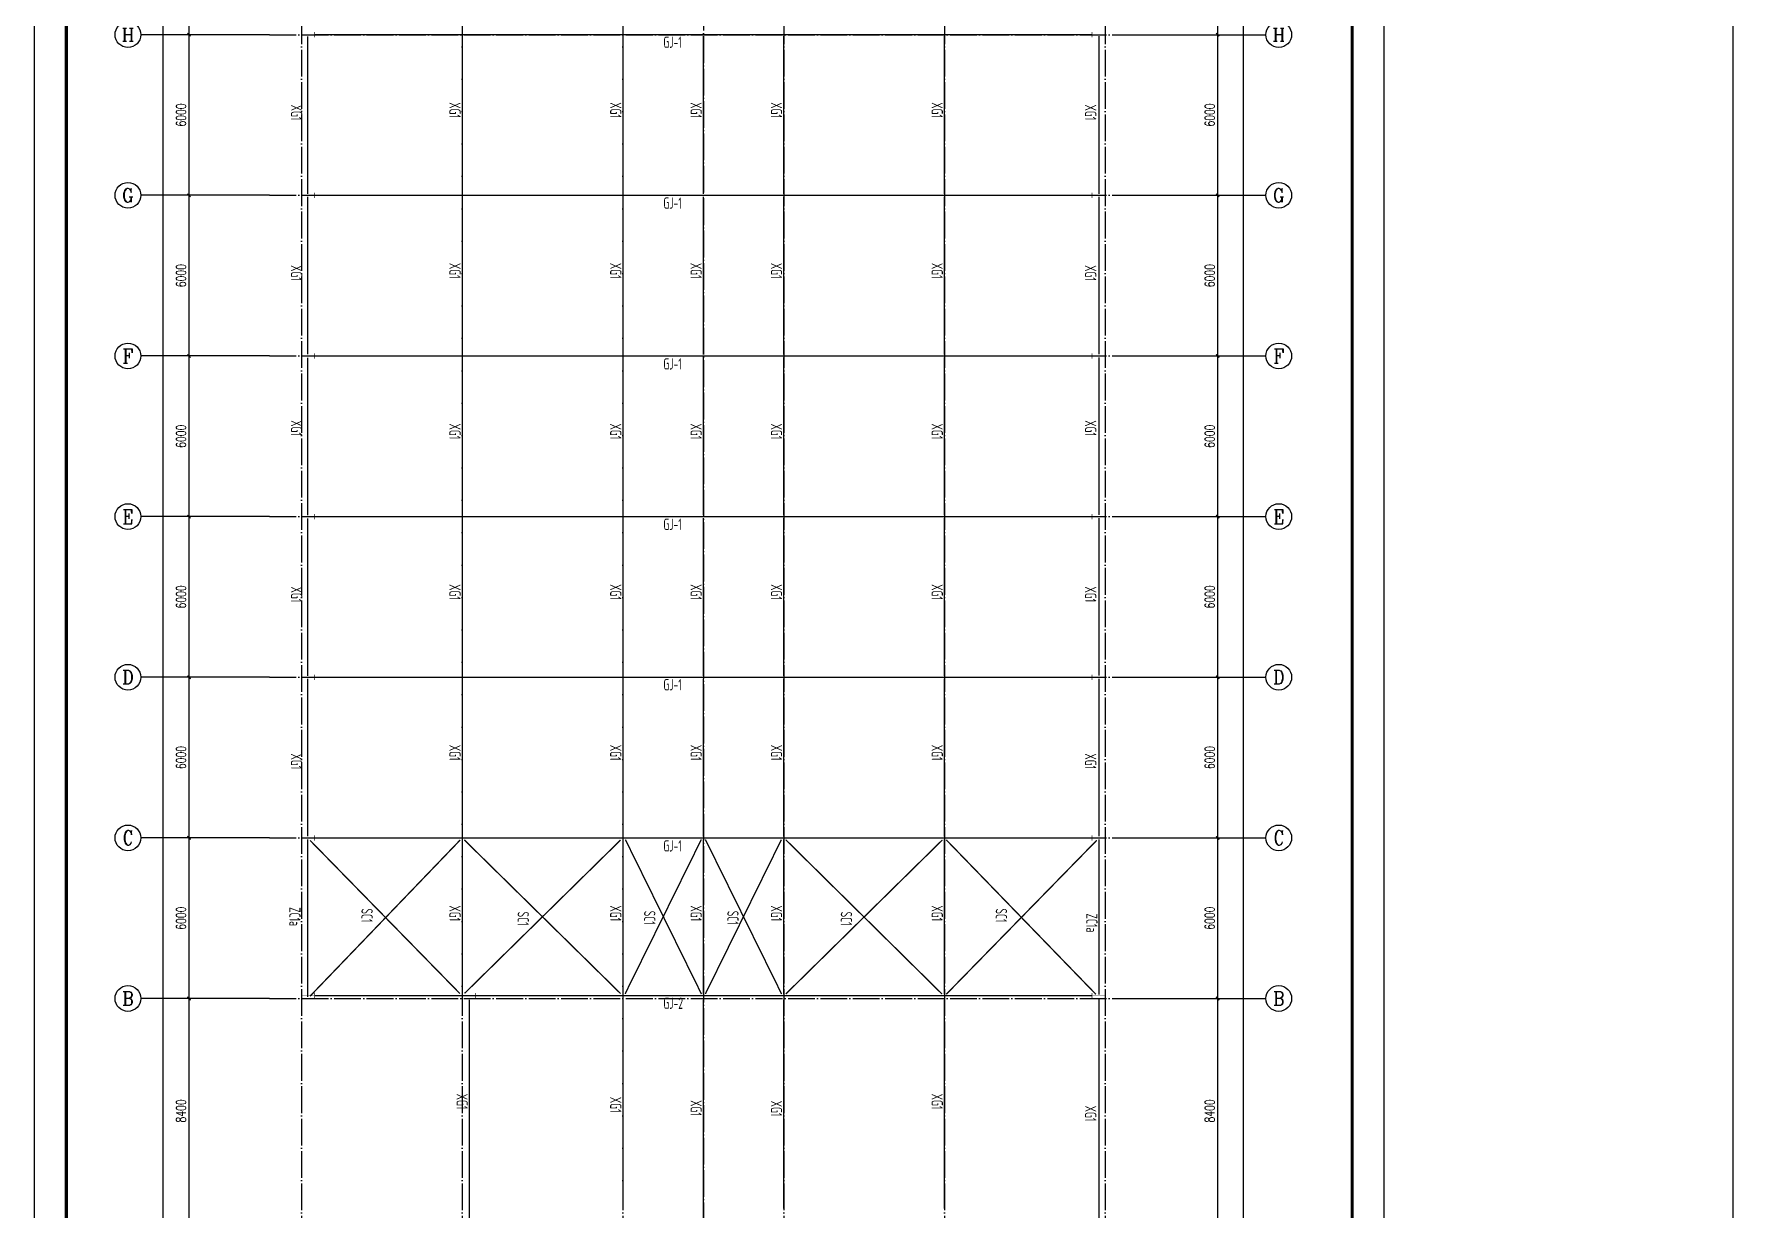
# Model space of a CAD drawing. Extents: x 14207793 to 14719554, y -1675802 to -1228715.
# Drawn here: x 14394017 to 14457655, y -1653317 to -1609398 of the extents above; entities that cross this region are included whole.
import ezdxf
from ezdxf.enums import TextEntityAlignment as Align

# ---------------------------------------------------------------- set-up
doc = ezdxf.new("R2010")
doc.units = 0
doc.header["$LTSCALE"] = 500
doc.header["$MEASUREMENT"] = 0
doc.linetypes.add('DASH', pattern=[0.35, 0.25, -0.1])
doc.linetypes.add('DOTE', pattern=[2.42, 2, -0.2, 0.02, -0.2])
doc.layers.get('0').update_dxf_attribs({"linetype": 'CONTINUOUS'})
doc.layers.get('DEFPOINTS').update_dxf_attribs({"color": 140, "linetype": 'CONTINUOUS'})
for name, color, linetype in [('01', 7, 'CONTINUOUS'), ('AXIS', 3, 'CONTINUOUS'), ('AXIS_TEXT', 7, 'CONTINUOUS'), ('DOTE', 8, 'DOTE'), ('PUB_TITLE', 4, 'CONTINUOUS'), ('墙__虚线', 2, 'CONTINUOUS'), ('层0', 7, 'CONTINUOUS')]:
    doc.layers.add(name, color=color, linetype=linetype)
doc.styles.add('_TCH_AXIS', font='COMPLEX', dxfattribs={"bigfont": 'GBCBIG'})
doc.styles.add('_TCH_DIM_T3', font='SIMPLEX', dxfattribs={"width": 0.705882, "bigfont": 'GBCBIG'})
doc.styles.add('COMPLEX', font='COMPLEX')
doc.styles.add('TSSD_REIN', font='Tssdeng.shx', dxfattribs={"width": 0.65, "bigfont": 'hztxt.shx'})
doc.dimstyles.new('_TCH_ARCH&&120', dxfattribs={"dimtxt": 357, "dimasz": 120, "dimexe": 300, "dimexo": 360, "dimgap": 120, "dimtad": 1, "dimdec": 0, "dimzin": 0, "dimdsep": 46, "dimtxsty": '_TCH_DIM_T3', "dimblk": 'ARCHTICK', "dimcen": 0.09, "dimclrt": 7, "dimazin": 2, "dimtfac": 1, "dimtdec": 0, "dimtix": 1, "dimtmove": 2, "dimatfit": 3, "dimfxl": 0, "dimtolj": 1, "dimtzin": 0, "dimarcsym": 0})

# ---------------------------------------------------------------- blocks, each defined once
blk = doc.blocks.new('gffio')
at = {"layer": '墙__虚线'}
for points in [[(-433999, -56888), (-433999, -56868), (-434094, -56888), (-434199, -56868)], [(-434094, -56888), (-434199, -56868), (-434104, -56888)], [(-434199, -56868), (-434199, -56888), (-434104, -56888)], [(-434094, -56888), (-434104, -56888), (-434094, -57348), (-434104, -57348)], [(-434104, -57348), (-434199, -57348), (-434099, -57365), (-434199, -57368)], [(-434099, -57365), (-434199, -57368), (-433999, -57368)], [(-434094, -57348), (-434104, -57348), (-434058, -57361), (-434099, -57365)], [(-433999, -57368), (-434058, -57361), (-434099, -57365)], [(-434058, -57361), (-433999, -57368), (-434094, -57348), (-433999, -57348)]]:
    blk.add_solid(points, dxfattribs=at)
blk = doc.blocks.new('_ArchTick')
at = {"color": 0, "linetype": 'ByBlock', "const_width": 0.4}
blk.add_lwpolyline([(-0.5, -0.5), (0.5, 0.5)], dxfattribs=at)
blk = doc.blocks.new('*D584')
at = {"layer": 'AXIS', "color": 0, "lineweight": -2}
for p, q in [((14435560, -1645420), (14438500, -1645420)), ((14438200, -1653820), (14438200, -1645420)), ((14435560, -1653820), (14438500, -1653820))]:
    blk.add_line(p, q, dxfattribs=at)
at = {"layer": 'DEFPOINTS', "color": 0}
for p in [(14435200, -1645420), (14438200, -1645420), (14435200, -1653820)]:
    blk.add_point(p, dxfattribs=at)
at = {"layer": 'AXIS', "color": 0, "lineweight": -2, "xscale": 120, "yscale": 120, "zscale": 120}
for p, rotation in [((14438200, -1645420), 90), ((14438200, -1653820), 270)]:
    blk.add_blockref('_ArchTick', p, dxfattribs=dict(at, rotation=rotation))
at = {"layer": 'AXIS', "color": 7, "insert": (14437901.5, -1649620), "char_height": 357, "attachment_point": 5, "rotation": 90, "style": '_TCH_DIM_T3'}
blk.add_mtext('\\A1;8400', dxfattribs=at)
blk = doc.blocks.new('*D585')
at = {"layer": 'AXIS', "color": 0, "lineweight": -2}
for p, q in [((14435560, -1639420), (14438500, -1639420)), ((14438200, -1645420), (14438200, -1639420)), ((14435560, -1645420), (14438500, -1645420))]:
    blk.add_line(p, q, dxfattribs=at)
at = {"layer": 'DEFPOINTS', "color": 0}
for p in [(14435200, -1639420), (14438200, -1639420), (14435200, -1645420)]:
    blk.add_point(p, dxfattribs=at)
at = {"layer": 'AXIS', "color": 0, "lineweight": -2, "xscale": 120, "yscale": 120, "zscale": 120}
for p, rotation in [((14438200, -1639420), 90), ((14438200, -1645420), 270)]:
    blk.add_blockref('_ArchTick', p, dxfattribs=dict(at, rotation=rotation))
at = {"layer": 'AXIS', "color": 7, "insert": (14437901.5, -1642420), "char_height": 357, "attachment_point": 5, "rotation": 90, "style": '_TCH_DIM_T3'}
blk.add_mtext('\\A1;6000', dxfattribs=at)
blk = doc.blocks.new('*D586')
at = {"layer": 'AXIS', "color": 0, "lineweight": -2}
for p, q in [((14435560, -1633420), (14438500, -1633420)), ((14438200, -1639420), (14438200, -1633420)), ((14435560, -1639420), (14438500, -1639420))]:
    blk.add_line(p, q, dxfattribs=at)
at = {"layer": 'DEFPOINTS', "color": 0}
for p in [(14435200, -1633420), (14438200, -1633420), (14435200, -1639420)]:
    blk.add_point(p, dxfattribs=at)
at = {"layer": 'AXIS', "color": 0, "lineweight": -2, "xscale": 120, "yscale": 120, "zscale": 120}
for p, rotation in [((14438200, -1633420), 90), ((14438200, -1639420), 270)]:
    blk.add_blockref('_ArchTick', p, dxfattribs=dict(at, rotation=rotation))
at = {"layer": 'AXIS', "color": 7, "insert": (14437901.5, -1636420), "char_height": 357, "attachment_point": 5, "rotation": 90, "style": '_TCH_DIM_T3'}
blk.add_mtext('\\A1;6000', dxfattribs=at)
blk = doc.blocks.new('*D587')
at = {"layer": 'AXIS', "color": 0, "lineweight": -2}
for p, q in [((14435560, -1627420), (14438500, -1627420)), ((14438200, -1633420), (14438200, -1627420)), ((14435560, -1633420), (14438500, -1633420))]:
    blk.add_line(p, q, dxfattribs=at)
at = {"layer": 'DEFPOINTS', "color": 0}
for p in [(14435200, -1627420), (14438200, -1627420), (14435200, -1633420)]:
    blk.add_point(p, dxfattribs=at)
at = {"layer": 'AXIS', "color": 0, "lineweight": -2, "xscale": 120, "yscale": 120, "zscale": 120}
for p, rotation in [((14438200, -1627420), 90), ((14438200, -1633420), 270)]:
    blk.add_blockref('_ArchTick', p, dxfattribs=dict(at, rotation=rotation))
at = {"layer": 'AXIS', "color": 7, "insert": (14437901.5, -1630420), "char_height": 357, "attachment_point": 5, "rotation": 90, "style": '_TCH_DIM_T3'}
blk.add_mtext('\\A1;6000', dxfattribs=at)
blk = doc.blocks.new('*D588')
at = {"layer": 'AXIS', "color": 0, "lineweight": -2}
for p, q in [((14435560, -1621420), (14438500, -1621420)), ((14438200, -1627420), (14438200, -1621420)), ((14435560, -1627420), (14438500, -1627420))]:
    blk.add_line(p, q, dxfattribs=at)
at = {"layer": 'DEFPOINTS', "color": 0}
for p in [(14435200, -1621420), (14438200, -1621420), (14435200, -1627420)]:
    blk.add_point(p, dxfattribs=at)
at = {"layer": 'AXIS', "color": 0, "lineweight": -2, "xscale": 120, "yscale": 120, "zscale": 120}
for p, rotation in [((14438200, -1621420), 90), ((14438200, -1627420), 270)]:
    blk.add_blockref('_ArchTick', p, dxfattribs=dict(at, rotation=rotation))
at = {"layer": 'AXIS', "color": 7, "insert": (14437901.5, -1624420), "char_height": 357, "attachment_point": 5, "rotation": 90, "style": '_TCH_DIM_T3'}
blk.add_mtext('\\A1;6000', dxfattribs=at)
blk = doc.blocks.new('*D589')
at = {"layer": 'AXIS', "color": 0, "lineweight": -2}
for p, q in [((14435560, -1615420), (14438500, -1615420)), ((14438200, -1621420), (14438200, -1615420)), ((14435560, -1621420), (14438500, -1621420))]:
    blk.add_line(p, q, dxfattribs=at)
at = {"layer": 'DEFPOINTS', "color": 0}
for p in [(14435200, -1615420), (14438200, -1615420), (14435200, -1621420)]:
    blk.add_point(p, dxfattribs=at)
at = {"layer": 'AXIS', "color": 0, "lineweight": -2, "xscale": 120, "yscale": 120, "zscale": 120}
for p, rotation in [((14438200, -1615420), 90), ((14438200, -1621420), 270)]:
    blk.add_blockref('_ArchTick', p, dxfattribs=dict(at, rotation=rotation))
at = {"layer": 'AXIS', "color": 7, "insert": (14437901.5, -1618420), "char_height": 357, "attachment_point": 5, "rotation": 90, "style": '_TCH_DIM_T3'}
blk.add_mtext('\\A1;6000', dxfattribs=at)
blk = doc.blocks.new('*D590')
at = {"layer": 'AXIS', "color": 0, "lineweight": -2}
for p, q in [((14435560, -1609420), (14438500, -1609420)), ((14438200, -1615420), (14438200, -1609420)), ((14435560, -1615420), (14438500, -1615420))]:
    blk.add_line(p, q, dxfattribs=at)
at = {"layer": 'DEFPOINTS', "color": 0}
for p in [(14435200, -1609420), (14438200, -1609420), (14435200, -1615420)]:
    blk.add_point(p, dxfattribs=at)
at = {"layer": 'AXIS', "color": 0, "lineweight": -2, "xscale": 120, "yscale": 120, "zscale": 120}
for p, rotation in [((14438200, -1609420), 90), ((14438200, -1615420), 270)]:
    blk.add_blockref('_ArchTick', p, dxfattribs=dict(at, rotation=rotation))
at = {"layer": 'AXIS', "color": 7, "insert": (14437901.5, -1612420), "char_height": 357, "attachment_point": 5, "rotation": 90, "style": '_TCH_DIM_T3'}
blk.add_mtext('\\A1;6000', dxfattribs=at)
blk = doc.blocks.new('*D591')
at = {"layer": 'AXIS', "color": 0, "lineweight": -2}
for p, q in [((14435560, -1603420), (14438500, -1603420)), ((14438200, -1609420), (14438200, -1603420)), ((14435560, -1609420), (14438500, -1609420))]:
    blk.add_line(p, q, dxfattribs=at)
at = {"layer": 'DEFPOINTS', "color": 0}
for p in [(14435200, -1603420), (14438200, -1603420), (14435200, -1609420)]:
    blk.add_point(p, dxfattribs=at)
at = {"layer": 'AXIS', "color": 0, "lineweight": -2, "xscale": 120, "yscale": 120, "zscale": 120}
for p, rotation in [((14438200, -1603420), 90), ((14438200, -1609420), 270)]:
    blk.add_blockref('_ArchTick', p, dxfattribs=dict(at, rotation=rotation))
at = {"layer": 'AXIS', "color": 7, "insert": (14437901.5, -1606420), "char_height": 357, "attachment_point": 5, "rotation": 90, "style": '_TCH_DIM_T3'}
blk.add_mtext('\\A1;6000', dxfattribs=at)
blk = doc.blocks.new('*D602')
at = {"layer": 'AXIS', "color": 0, "lineweight": -2}
for p, q in [((14435560, -1543420), (14439460, -1543420)), ((14439160, -1653820), (14439160, -1543420)), ((14435560, -1653820), (14439460, -1653820))]:
    blk.add_line(p, q, dxfattribs=at)
at = {"layer": 'DEFPOINTS', "color": 0}
for p in [(14435200, -1543420), (14439160, -1543420), (14435200, -1653820)]:
    blk.add_point(p, dxfattribs=at)
at = {"layer": 'AXIS', "color": 0, "lineweight": -2, "xscale": 120, "yscale": 120, "zscale": 120}
for p, rotation in [((14439160, -1543420), 90), ((14439160, -1653820), 270)]:
    blk.add_blockref('_ArchTick', p, dxfattribs=dict(at, rotation=rotation))
at = {"layer": 'AXIS', "color": 7, "insert": (14438861.5, -1598620), "char_height": 357, "attachment_point": 5, "rotation": 90, "style": '_TCH_DIM_T3'}
blk.add_mtext('\\A1;110400', dxfattribs=at)
blk = doc.blocks.new('*D603')
at = {"layer": 'AXIS', "color": 0, "lineweight": -2}
for p, q in [((14402440, -1645420), (14399500, -1645420)), ((14399800, -1653820), (14399800, -1645420)), ((14402440, -1653820), (14399500, -1653820))]:
    blk.add_line(p, q, dxfattribs=at)
at = {"layer": 'DEFPOINTS', "color": 0}
for p in [(14399800, -1645420), (14402800, -1645420), (14402800, -1653820)]:
    blk.add_point(p, dxfattribs=at)
at = {"layer": 'AXIS', "color": 0, "lineweight": -2, "xscale": 120, "yscale": 120, "zscale": 120}
for p, rotation in [((14399800, -1645420), 90), ((14399800, -1653820), 270)]:
    blk.add_blockref('_ArchTick', p, dxfattribs=dict(at, rotation=rotation))
at = {"layer": 'AXIS', "color": 7, "insert": (14399501.5, -1649620), "char_height": 357, "attachment_point": 5, "rotation": 90, "style": '_TCH_DIM_T3'}
blk.add_mtext('\\A1;8400', dxfattribs=at)
blk = doc.blocks.new('*D604')
at = {"layer": 'AXIS', "color": 0, "lineweight": -2}
for p, q in [((14402440, -1639420), (14399500, -1639420)), ((14399800, -1645420), (14399800, -1639420)), ((14402440, -1645420), (14399500, -1645420))]:
    blk.add_line(p, q, dxfattribs=at)
at = {"layer": 'DEFPOINTS', "color": 0}
for p in [(14399800, -1639420), (14402800, -1639420), (14402800, -1645420)]:
    blk.add_point(p, dxfattribs=at)
at = {"layer": 'AXIS', "color": 0, "lineweight": -2, "xscale": 120, "yscale": 120, "zscale": 120}
for p, rotation in [((14399800, -1639420), 90), ((14399800, -1645420), 270)]:
    blk.add_blockref('_ArchTick', p, dxfattribs=dict(at, rotation=rotation))
at = {"layer": 'AXIS', "color": 7, "insert": (14399501.5, -1642420), "char_height": 357, "attachment_point": 5, "rotation": 90, "style": '_TCH_DIM_T3'}
blk.add_mtext('\\A1;6000', dxfattribs=at)
blk = doc.blocks.new('*D605')
at = {"layer": 'AXIS', "color": 0, "lineweight": -2}
for p, q in [((14402440, -1633420), (14399500, -1633420)), ((14399800, -1639420), (14399800, -1633420)), ((14402440, -1639420), (14399500, -1639420))]:
    blk.add_line(p, q, dxfattribs=at)
at = {"layer": 'DEFPOINTS', "color": 0}
for p in [(14399800, -1633420), (14402800, -1633420), (14402800, -1639420)]:
    blk.add_point(p, dxfattribs=at)
at = {"layer": 'AXIS', "color": 0, "lineweight": -2, "xscale": 120, "yscale": 120, "zscale": 120}
for p, rotation in [((14399800, -1633420), 90), ((14399800, -1639420), 270)]:
    blk.add_blockref('_ArchTick', p, dxfattribs=dict(at, rotation=rotation))
at = {"layer": 'AXIS', "color": 7, "insert": (14399501.5, -1636420), "char_height": 357, "attachment_point": 5, "rotation": 90, "style": '_TCH_DIM_T3'}
blk.add_mtext('\\A1;6000', dxfattribs=at)
blk = doc.blocks.new('*D606')
at = {"layer": 'AXIS', "color": 0, "lineweight": -2}
for p, q in [((14402440, -1627420), (14399500, -1627420)), ((14399800, -1633420), (14399800, -1627420)), ((14402440, -1633420), (14399500, -1633420))]:
    blk.add_line(p, q, dxfattribs=at)
at = {"layer": 'DEFPOINTS', "color": 0}
for p in [(14399800, -1627420), (14402800, -1627420), (14402800, -1633420)]:
    blk.add_point(p, dxfattribs=at)
at = {"layer": 'AXIS', "color": 0, "lineweight": -2, "xscale": 120, "yscale": 120, "zscale": 120}
for p, rotation in [((14399800, -1627420), 90), ((14399800, -1633420), 270)]:
    blk.add_blockref('_ArchTick', p, dxfattribs=dict(at, rotation=rotation))
at = {"layer": 'AXIS', "color": 7, "insert": (14399501.5, -1630420), "char_height": 357, "attachment_point": 5, "rotation": 90, "style": '_TCH_DIM_T3'}
blk.add_mtext('\\A1;6000', dxfattribs=at)
blk = doc.blocks.new('*D607')
at = {"layer": 'AXIS', "color": 0, "lineweight": -2}
for p, q in [((14402440, -1621420), (14399500, -1621420)), ((14399800, -1627420), (14399800, -1621420)), ((14402440, -1627420), (14399500, -1627420))]:
    blk.add_line(p, q, dxfattribs=at)
at = {"layer": 'DEFPOINTS', "color": 0}
for p in [(14399800, -1621420), (14402800, -1621420), (14402800, -1627420)]:
    blk.add_point(p, dxfattribs=at)
at = {"layer": 'AXIS', "color": 0, "lineweight": -2, "xscale": 120, "yscale": 120, "zscale": 120}
for p, rotation in [((14399800, -1621420), 90), ((14399800, -1627420), 270)]:
    blk.add_blockref('_ArchTick', p, dxfattribs=dict(at, rotation=rotation))
at = {"layer": 'AXIS', "color": 7, "insert": (14399501.5, -1624420), "char_height": 357, "attachment_point": 5, "rotation": 90, "style": '_TCH_DIM_T3'}
blk.add_mtext('\\A1;6000', dxfattribs=at)
blk = doc.blocks.new('*D608')
at = {"layer": 'AXIS', "color": 0, "lineweight": -2}
for p, q in [((14402440, -1615420), (14399500, -1615420)), ((14399800, -1621420), (14399800, -1615420)), ((14402440, -1621420), (14399500, -1621420))]:
    blk.add_line(p, q, dxfattribs=at)
at = {"layer": 'DEFPOINTS', "color": 0}
for p in [(14399800, -1615420), (14402800, -1615420), (14402800, -1621420)]:
    blk.add_point(p, dxfattribs=at)
at = {"layer": 'AXIS', "color": 0, "lineweight": -2, "xscale": 120, "yscale": 120, "zscale": 120}
for p, rotation in [((14399800, -1615420), 90), ((14399800, -1621420), 270)]:
    blk.add_blockref('_ArchTick', p, dxfattribs=dict(at, rotation=rotation))
at = {"layer": 'AXIS', "color": 7, "insert": (14399501.5, -1618420), "char_height": 357, "attachment_point": 5, "rotation": 90, "style": '_TCH_DIM_T3'}
blk.add_mtext('\\A1;6000', dxfattribs=at)
blk = doc.blocks.new('*D609')
at = {"layer": 'AXIS', "color": 0, "lineweight": -2}
for p, q in [((14402440, -1609420), (14399500, -1609420)), ((14399800, -1615420), (14399800, -1609420)), ((14402440, -1615420), (14399500, -1615420))]:
    blk.add_line(p, q, dxfattribs=at)
at = {"layer": 'DEFPOINTS', "color": 0}
for p in [(14399800, -1609420), (14402800, -1609420), (14402800, -1615420)]:
    blk.add_point(p, dxfattribs=at)
at = {"layer": 'AXIS', "color": 0, "lineweight": -2, "xscale": 120, "yscale": 120, "zscale": 120}
for p, rotation in [((14399800, -1609420), 90), ((14399800, -1615420), 270)]:
    blk.add_blockref('_ArchTick', p, dxfattribs=dict(at, rotation=rotation))
at = {"layer": 'AXIS', "color": 7, "insert": (14399501.5, -1612420), "char_height": 357, "attachment_point": 5, "rotation": 90, "style": '_TCH_DIM_T3'}
blk.add_mtext('\\A1;6000', dxfattribs=at)
blk = doc.blocks.new('*D610')
at = {"layer": 'AXIS', "color": 0, "lineweight": -2}
for p, q in [((14402440, -1603420), (14399500, -1603420)), ((14399800, -1609420), (14399800, -1603420)), ((14402440, -1609420), (14399500, -1609420))]:
    blk.add_line(p, q, dxfattribs=at)
at = {"layer": 'DEFPOINTS', "color": 0}
for p in [(14399800, -1603420), (14402800, -1603420), (14402800, -1609420)]:
    blk.add_point(p, dxfattribs=at)
at = {"layer": 'AXIS', "color": 0, "lineweight": -2, "xscale": 120, "yscale": 120, "zscale": 120}
for p, rotation in [((14399800, -1603420), 90), ((14399800, -1609420), 270)]:
    blk.add_blockref('_ArchTick', p, dxfattribs=dict(at, rotation=rotation))
at = {"layer": 'AXIS', "color": 7, "insert": (14399501.5, -1606420), "char_height": 357, "attachment_point": 5, "rotation": 90, "style": '_TCH_DIM_T3'}
blk.add_mtext('\\A1;6000', dxfattribs=at)
blk = doc.blocks.new('*D621')
at = {"layer": 'AXIS', "color": 0, "lineweight": -2}
for p, q in [((14402440, -1543420), (14398540, -1543420)), ((14398840, -1653820), (14398840, -1543420)), ((14402440, -1653820), (14398540, -1653820))]:
    blk.add_line(p, q, dxfattribs=at)
at = {"layer": 'DEFPOINTS', "color": 0}
for p in [(14398840, -1543420), (14402800, -1543420), (14402800, -1653820)]:
    blk.add_point(p, dxfattribs=at)
at = {"layer": 'AXIS', "color": 0, "lineweight": -2, "xscale": 120, "yscale": 120, "zscale": 120}
for p, rotation in [((14398840, -1543420), 90), ((14398840, -1653820), 270)]:
    blk.add_blockref('_ArchTick', p, dxfattribs=dict(at, rotation=rotation))
at = {"layer": 'AXIS', "color": 7, "insert": (14398541.5, -1598620), "char_height": 357, "attachment_point": 5, "rotation": 90, "style": '_TCH_DIM_T3'}
blk.add_mtext('\\A1;110400', dxfattribs=at)
blk = doc.blocks.new('_AXISO')
blk.add_circle((0, 0), 0.5)
at = {"layer": 'AXIS_TEXT', "style": 'COMPLEX', "width": 1.041667}
blk.add_attdef('A', text='', height=0.56, dxfattribs=at).set_placement((-0.25, -0.28), (0.25, -0.28), align=Align.FIT)

msp = doc.modelspace()

# ---------------------------------------------------------------- linework, layer by layer
at = {"color": 4, "const_width": 50}
for points, elevation in [([(14404232.64, -1609480), (14404232.64, -1615370)], -967.6), ([(14410000, -1609470), (14410000, -1615370)], -967.6), ([(14416000, -1609470), (14416000, -1615370)], -967.6), ([(14419000, -1609470), (14419000, -1615370)], -967.6), ([(14422000, -1609470), (14422000, -1615370)], -967.6), ([(14428000, -1609470), (14428000, -1615370)], -967.6), ([(14433767.36, -1609475), (14433767.36, -1615365)], -967.6), ([(14404232.64, -1615475), (14404232.64, -1621365)], -967.6), ([(14410000, -1615470), (14410000, -1621370)], -967.6), ([(14416000, -1615470), (14416000, -1621370)], -967.6), ([(14419000, -1615470), (14419000, -1621370)], -967.6), ([(14422000, -1615470), (14422000, -1621370)], -967.6), ([(14428000, -1615470), (14428000, -1621370)], -967.6), ([(14433767.36, -1615475), (14433767.36, -1621365)], -967.6), ([(14404232.64, -1621480), (14404232.64, -1627370)], -967.6), ([(14410000, -1621470), (14410000, -1627370)], -967.6), ([(14416000, -1621470), (14416000, -1627370)], -967.6), ([(14419000, -1621470), (14419000, -1627370)], -967.6), ([(14422000, -1621470), (14422000, -1627370)], -967.6), ([(14428000, -1621470), (14428000, -1627370)], -967.6), ([(14433767.36, -1621475), (14433767.36, -1627365)], -967.6), ([(14404232.64, -1627480), (14404232.64, -1633370)], -967.6), ([(14410000, -1627470), (14410000, -1633370)], -967.6), ([(14416000, -1627470), (14416000, -1633370)], -967.6), ([(14419000, -1627470), (14419000, -1633370)], -967.6), ([(14422000, -1627470), (14422000, -1633370)], -967.6), ([(14428000, -1627470), (14428000, -1633370)], -967.6), ([(14433767.36, -1627475), (14433767.36, -1633365)], -967.6), ([(14404232.64, -1633475), (14404232.64, -1639365)], -967.6), ([(14410000, -1633470), (14410000, -1639370)], -967.6), ([(14416000, -1633470), (14416000, -1639370)], -967.6), ([(14419000, -1633470), (14419000, -1639370)], -967.6), ([(14422000, -1633470), (14422000, -1639370)], -967.6), ([(14428000, -1633470), (14428000, -1639370)], -967.6), ([(14433767.36, -1633475), (14433767.36, -1639365)], -967.6), ([(14409925, -1639497.5), (14404315, -1645337.5)], 7002.51), ([(14409915, -1645240), (14404317.64, -1639513.28)], 7002.51), ([(14410000, -1639470), (14410000, -1645270)], -967.6), ([(14410075, -1639495), (14415912.5, -1645240)], 7002.51), ([(14410085, -1645230), (14415910, -1639500)], 7002.51), ([(14416000, -1639470), (14416000, -1645265)], -967.6), ([(14418925, -1639480), (14416077.5, -1645250)], 7002.51), ([(14418930, -1645255), (14416090, -1639487.5)], 7002.51), ([(14419000, -1639470), (14419000, -1645265)], -967.6), ([(14419075, -1639480), (14421922.5, -1645255)], 7002.51), ([(14419075, -1645250), (14421912.5, -1639487.5)], 7002.51), ([(14422000, -1639470), (14422000, -1645265)], -967.6), ([(14427912.5, -1645257.5), (14422072.5, -1639487.5)], 7002.51), ([(14427922.5, -1639497.5), (14422077.5, -1645252.5)], 7002.51), ([(14428000, -1639470), (14428000, -1645265)], -967.6), ([(14428065, -1639492.5), (14433653.63, -1645265)], 7002.51), ([(14428067.5, -1645262.5), (14433682.36, -1639513.28)], 7002.51), ([(14410265, -1645470), (14410265, -1653625)], -967.6), ([(14416000, -1645470), (14416005, -1653290)], -967.6), ([(14419000, -1645470), (14419000, -1653670)], -967.6), ([(14422000, -1645470), (14422000, -1653270)], -967.6), ([(14428000, -1645470), (14428000, -1653270)], -967.6), ([(14433767.36, -1645420), (14433767.36, -1653665)], -967.6)]:
    msp.add_lwpolyline(points, dxfattribs=dict(at, elevation=elevation))
at = {"color": 3, "const_width": 50}
for points in [[(14404500, -1609425), (14433500, -1609425)], [(14404500, -1615420), (14433500, -1615420)], [(14404500, -1621425), (14433500, -1621425)], [(14404500, -1627425), (14433500, -1627425)], [(14404500, -1633420), (14433500, -1633420)], [(14404500, -1639425), (14433500, -1639425)], [(14404500, -1645315), (14433500, -1645315)]]:
    msp.add_lwpolyline(points, dxfattribs=at)
at = {"color": 6, "linetype": 'DASH', "const_width": 50, "elevation": -967.6}
for points in [[(14404232.64, -1639480), (14404232.64, -1645370)], [(14433767.36, -1639475), (14433767.36, -1645275)]]:
    msp.add_lwpolyline(points, dxfattribs=at)
at = {"layer": 'AXIS'}
for p, q in [((14402800, -1609420), (14398000, -1609420)), ((14435200, -1609420), (14440000, -1609420)), ((14402800, -1615420), (14398000, -1615420)), ((14435200, -1615420), (14440000, -1615420)), ((14402800, -1621420), (14398000, -1621420)), ((14435200, -1621420), (14440000, -1621420)), ((14402800, -1627420), (14398000, -1627420)), ((14435200, -1627420), (14440000, -1627420)), ((14402800, -1633420), (14398000, -1633420)), ((14435200, -1633420), (14440000, -1633420)), ((14402800, -1639420), (14398000, -1639420)), ((14435200, -1639420), (14440000, -1639420)), ((14402800, -1645420), (14398000, -1645420)), ((14435200, -1645420), (14440000, -1645420))]:
    msp.add_line(p, q, dxfattribs=at)
at = {"layer": 'DOTE'}
for p, q in [((14419000, -1541720), (14419000, -1655520)), ((14404000, -1542220), (14404000, -1655020)), ((14410000, -1542220), (14410000, -1655020)), ((14416000, -1542220), (14416000, -1655020)), ((14422000, -1542220), (14422000, -1655020)), ((14428000, -1542220), (14428000, -1655020)), ((14434000, -1542220), (14434000, -1655020)), ((14402800, -1609420), (14435200, -1609420)), ((14402800, -1615420), (14435200, -1615420)), ((14402800, -1621420), (14435200, -1621420)), ((14402800, -1627420), (14435200, -1627420)), ((14402800, -1633420), (14435200, -1633420)), ((14402800, -1639420), (14435200, -1639420)), ((14402800, -1645420), (14435200, -1645420))]:
    msp.add_line(p, q, dxfattribs=at)
at = {"layer": 'PUB_TITLE'}
for points in [[(14444417.5, -1675802.5), (14444417.5, -1533122.5), (14394017.5, -1533122.5), (14394017.5, -1675802.5)], [(14507830, -1675802.5), (14507830, -1533122.5), (14457430, -1533122.5), (14457430, -1675802.5)]]:
    msp.add_lwpolyline(points, close=True, dxfattribs=at)
at = {"layer": 'PUB_TITLE', "const_width": 120}
msp.add_lwpolyline([(14443217.5, -1674602.5), (14443217.5, -1536122.5), (14395217.5, -1536122.5), (14395217.5, -1674602.5)], close=True, dxfattribs=at)

# ---------------------------------------------------------------- block references
at = {"layer": 'AXIS'}
ref = msp.add_blockref('_AXISO', (14397520, -1609420), dxfattribs=dict(at, xscale=960, yscale=960, zscale=960))
ref.add_attrib('A', 'H', dxfattribs={"layer": 'AXIS_TEXT', "height": 486.62, "style": '_TCH_AXIS'}).set_placement((14397288.28, -1609663.31), (14397751.72, -1609663.31), align=Align.FIT)
ref = msp.add_blockref('_AXISO', (14440480, -1609420), dxfattribs=dict(at, xscale=960, yscale=960, zscale=960))
ref.add_attrib('A', 'H', dxfattribs={"layer": 'AXIS_TEXT', "height": 486.62, "style": '_TCH_AXIS'}).set_placement((14440248.28, -1609663.31), (14440711.72, -1609663.31), align=Align.FIT)
ref = msp.add_blockref('_AXISO', (14397520, -1615420), dxfattribs=dict(at, xscale=960, yscale=960, zscale=960))
ref.add_attrib('A', 'G', dxfattribs={"layer": 'AXIS_TEXT', "height": 510.22, "style": '_TCH_AXIS'}).set_placement((14397301.33, -1615675.11), (14397738.67, -1615675.11), align=Align.FIT)
ref = msp.add_blockref('_AXISO', (14440480, -1615420), dxfattribs=dict(at, xscale=960, yscale=960, zscale=960))
ref.add_attrib('A', 'G', dxfattribs={"layer": 'AXIS_TEXT', "height": 510.22, "style": '_TCH_AXIS'}).set_placement((14440261.33, -1615675.11), (14440698.67, -1615675.11), align=Align.FIT)
ref = msp.add_blockref('_AXISO', (14397520, -1621420), dxfattribs=dict(at, xscale=960, yscale=960, zscale=960))
ref.add_attrib('A', 'F', dxfattribs={"layer": 'AXIS_TEXT', "height": 534.53, "style": '_TCH_AXIS'}).set_placement((14397316.37, -1621687.27), (14397723.63, -1621687.27), align=Align.FIT)
ref = msp.add_blockref('_AXISO', (14440480, -1621420), dxfattribs=dict(at, xscale=960, yscale=960, zscale=960))
ref.add_attrib('A', 'F', dxfattribs={"layer": 'AXIS_TEXT', "height": 534.53, "style": '_TCH_AXIS'}).set_placement((14440276.37, -1621687.27), (14440683.63, -1621687.27), align=Align.FIT)
ref = msp.add_blockref('_AXISO', (14397520, -1627420), dxfattribs=dict(at, xscale=960, yscale=960, zscale=960))
ref.add_attrib('A', 'E', dxfattribs={"layer": 'AXIS_TEXT', "height": 534.53, "style": '_TCH_AXIS'}).set_placement((14397316.37, -1627687.27), (14397723.63, -1627687.27), align=Align.FIT)
ref = msp.add_blockref('_AXISO', (14440480, -1627420), dxfattribs=dict(at, xscale=960, yscale=960, zscale=960))
ref.add_attrib('A', 'E', dxfattribs={"layer": 'AXIS_TEXT', "height": 534.53, "style": '_TCH_AXIS'}).set_placement((14440276.37, -1627687.27), (14440683.63, -1627687.27), align=Align.FIT)
ref = msp.add_blockref('_AXISO', (14397520, -1633420), dxfattribs=dict(at, xscale=960, yscale=960, zscale=960))
ref.add_attrib('A', 'D', dxfattribs={"layer": 'AXIS_TEXT', "height": 522.31, "style": '_TCH_AXIS'}).set_placement((14397308.59, -1633681.15), (14397731.41, -1633681.15), align=Align.FIT)
ref = msp.add_blockref('_AXISO', (14440480, -1633420), dxfattribs=dict(at, xscale=960, yscale=960, zscale=960))
ref.add_attrib('A', 'D', dxfattribs={"layer": 'AXIS_TEXT', "height": 522.31, "style": '_TCH_AXIS'}).set_placement((14440268.59, -1633681.15), (14440691.41, -1633681.15), align=Align.FIT)
ref = msp.add_blockref('_AXISO', (14397520, -1639420), dxfattribs=dict(at, xscale=960, yscale=960, zscale=960))
ref.add_attrib('A', 'C', dxfattribs={"layer": 'AXIS_TEXT', "height": 546.83, "style": '_TCH_AXIS'}).set_placement((14397324.7, -1639693.41), (14397715.3, -1639693.41), align=Align.FIT)
ref = msp.add_blockref('_AXISO', (14440480, -1639420), dxfattribs=dict(at, xscale=960, yscale=960, zscale=960))
ref.add_attrib('A', 'C', dxfattribs={"layer": 'AXIS_TEXT', "height": 546.83, "style": '_TCH_AXIS'}).set_placement((14440284.7, -1639693.41), (14440675.3, -1639693.41), align=Align.FIT)
ref = msp.add_blockref('_AXISO', (14397520, -1645420), dxfattribs=dict(at, xscale=960, yscale=960, zscale=960))
ref.add_attrib('A', 'B', dxfattribs={"layer": 'AXIS_TEXT', "height": 522.31, "style": '_TCH_AXIS'}).set_placement((14397308.59, -1645681.15), (14397731.41, -1645681.15), align=Align.FIT)
ref = msp.add_blockref('_AXISO', (14440480, -1645420), dxfattribs=dict(at, xscale=960, yscale=960, zscale=960))
ref.add_attrib('A', 'B', dxfattribs={"layer": 'AXIS_TEXT', "height": 522.31, "style": '_TCH_AXIS'}).set_placement((14440268.59, -1645681.15), (14440691.41, -1645681.15), align=Align.FIT)
at = {"layer": '层0', "rotation": 270}
for p in [(14461368.13, -2043519.45), (14490868.13, -2043519.45), (14461368.13, -2049519.45), (14490868.13, -2049519.45), (14461368.13, -2055519.45), (14490868.13, -2055519.45), (14461368.13, -2061519.45), (14490868.13, -2061519.45), (14461368.13, -2067519.45), (14490868.13, -2067519.45), (14461368.13, -2073519.45), (14490868.13, -2073519.45), (14461368.13, -2079419.45), (14467368.13, -2079419.45), (14490868.13, -2079419.45)]:
    msp.add_blockref('gffio', p, dxfattribs=at)

# ---------------------------------------------------------------- texts
at = {"layer": '01', "color": 6, "style": 'TSSD_REIN', "width": 0.65}
for s, p in [('GJ-1', (14417507.5, -1609912.5)), ('GJ-1', (14417507.5, -1615920)), ('GJ-1', (14417507.5, -1621927.5)), ('GJ-1', (14417507.5, -1627920)), ('GJ-1', (14417507.5, -1633910)), ('GJ-1', (14417507.5, -1639930)), ('GJ-2', (14417507.5, -1645807.5))]:
    msp.add_text(s, height=420, dxfattribs=at).set_placement(p)
at = {"layer": '01', "color": 4, "style": 'TSSD_REIN', "width": 0.65}
for s, p in [('XG1', (14403606.46, -1612036.19, 16539.03)), ('XG1', (14409518.96, -1611946.31, 16539.03)), ('XG1', (14415518.96, -1611946.31, 16539.03)), ('XG1', (14418518.96, -1611946.31, 16539.03)), ('XG1', (14421518.96, -1611946.31, 16539.03)), ('XG1', (14427518.96, -1611946.31, 16539.03)), ('XG1', (14433247.06, -1612031.19, 15571.43)), ('XG1', (14403606.46, -1618031.19, 16539.03)), ('XG1', (14409518.96, -1617946.31, 16539.03)), ('XG1', (14415518.96, -1617946.31, 16539.03)), ('XG1', (14418518.96, -1617946.31, 16539.03)), ('XG1', (14421518.96, -1617946.31, 16539.03)), ('XG1', (14427518.96, -1617946.31, 16539.03)), ('XG1', (14433247.06, -1618031.19, 15571.43)), ('XG1', (14403606.46, -1623823.69, 16539.03)), ('XG1', (14409518.96, -1623946.31, 16539.03)), ('XG1', (14415518.96, -1623946.31, 16539.03)), ('XG1', (14418518.96, -1623946.31, 16539.03)), ('XG1', (14421518.96, -1623946.31, 16539.03)), ('XG1', (14427518.96, -1623946.31, 16539.03)), ('XG1', (14433247.06, -1623823.69, 15571.43)), ('XG1', (14403606.46, -1630036.19, 16539.03)), ('XG1', (14409518.96, -1629946.31, 16539.03)), ('XG1', (14415518.96, -1629946.31, 16539.03)), ('XG1', (14418518.96, -1629946.31, 16539.03)), ('XG1', (14421518.96, -1629946.31, 16539.03)), ('XG1', (14427518.96, -1629946.31, 16539.03)), ('XG1', (14433247.06, -1630031.19, 15571.43)), ('XG1', (14409518.96, -1635946.31, 16539.03)), ('XG1', (14415518.96, -1635946.31, 16539.03)), ('XG1', (14418518.96, -1635946.31, 16539.03)), ('XG1', (14421518.96, -1635946.31, 16539.03)), ('XG1', (14427518.96, -1635946.31, 16539.03)), ('XG1', (14403606.46, -1636271.19, 16539.03)), ('XG1', (14433247.06, -1636266.19, 15571.43)), ('SC1', (14406235.14, -1642058.28, -6660.41)), ('XG1', (14409518.96, -1641946.31, 16539.03)), ('SC1', (14412066.02, -1642175.78, -6660.41)), ('XG1', (14415518.96, -1641946.31, 16539.03)), ('SC1', (14416786.4, -1642144.49, 342.1)), ('XG1', (14418518.96, -1641946.31, 16539.03)), ('SC1', (14419894.76, -1642144.49, 342.1)), ('XG1', (14421518.96, -1641946.31, 16539.03)), ('SC1', (14424127.64, -1642175.78, -6660.41)), ('XG1', (14427518.96, -1641946.31, 16539.03)), ('SC1', (14429913.52, -1642058.28, -6660.41)), ('XG1', (14409783.96, -1648976.31, 16539.03)), ('XG1', (14415518.96, -1649096.31, 16539.03)), ('XG1', (14418518.96, -1649218.81, 16539.03)), ('XG1', (14421518.96, -1649238.81, 16539.03)), ('XG1', (14427518.96, -1648976.31, 16539.03)), ('XG1', (14433247.06, -1649423.69, 15571.43))]:
    msp.add_text(s, height=420, rotation=270, dxfattribs=at).set_placement(p)
at = {"layer": '01', "color": 6, "style": 'TSSD_REIN', "width": 0.65}
for p in [(14403543.96, -1642008.69, 16539.03), (14433292.19, -1642243.69, 16539.03)]:
    msp.add_text('ZC1a', height=420, rotation=270, dxfattribs=at).set_placement(p)

# ---------------------------------------------------------------- dimensions: what is measured, and where the dimension line sits
at = {"layer": 'AXIS'}
for p1, p2, distance, picture, middle in [((14402800, -1653820), (14402800, -1543420), 3960, '*D621', (14398541.5, -1598620)), ((14435200, -1653820), (14435200, -1543420), -3960, '*D602', (14438861.5, -1598620)), ((14402800, -1609420), (14402800, -1603420), 3000, '*D610', (14399501.5, -1606420)), ((14435200, -1609420), (14435200, -1603420), -3000, '*D591', (14437901.5, -1606420)), ((14402800, -1615420), (14402800, -1609420), 3000, '*D609', (14399501.5, -1612420)), ((14435200, -1615420), (14435200, -1609420), -3000, '*D590', (14437901.5, -1612420)), ((14402800, -1621420), (14402800, -1615420), 3000, '*D608', (14399501.5, -1618420)), ((14435200, -1621420), (14435200, -1615420), -3000, '*D589', (14437901.5, -1618420)), ((14402800, -1627420), (14402800, -1621420), 3000, '*D607', (14399501.5, -1624420)), ((14435200, -1627420), (14435200, -1621420), -3000, '*D588', (14437901.5, -1624420)), ((14402800, -1633420), (14402800, -1627420), 3000, '*D606', (14399501.5, -1630420)), ((14435200, -1633420), (14435200, -1627420), -3000, '*D587', (14437901.5, -1630420)), ((14402800, -1639420), (14402800, -1633420), 3000, '*D605', (14399501.5, -1636420)), ((14435200, -1639420), (14435200, -1633420), -3000, '*D586', (14437901.5, -1636420)), ((14402800, -1645420), (14402800, -1639420), 3000, '*D604', (14399501.5, -1642420)), ((14435200, -1645420), (14435200, -1639420), -3000, '*D585', (14437901.5, -1642420)), ((14402800, -1653820), (14402800, -1645420), 3000, '*D603', (14399501.5, -1649620)), ((14435200, -1653820), (14435200, -1645420), -3000, '*D584', (14437901.5, -1649620))]:
    dim = msp.add_aligned_dim(p1=p1, p2=p2, distance=distance, dimstyle='_TCH_ARCH&&120', dxfattribs=at)
    dim.commit()
    dim.dimension.update_dxf_attribs({"geometry": picture, "text_midpoint": middle})

doc.saveas('drawing.dxf')
